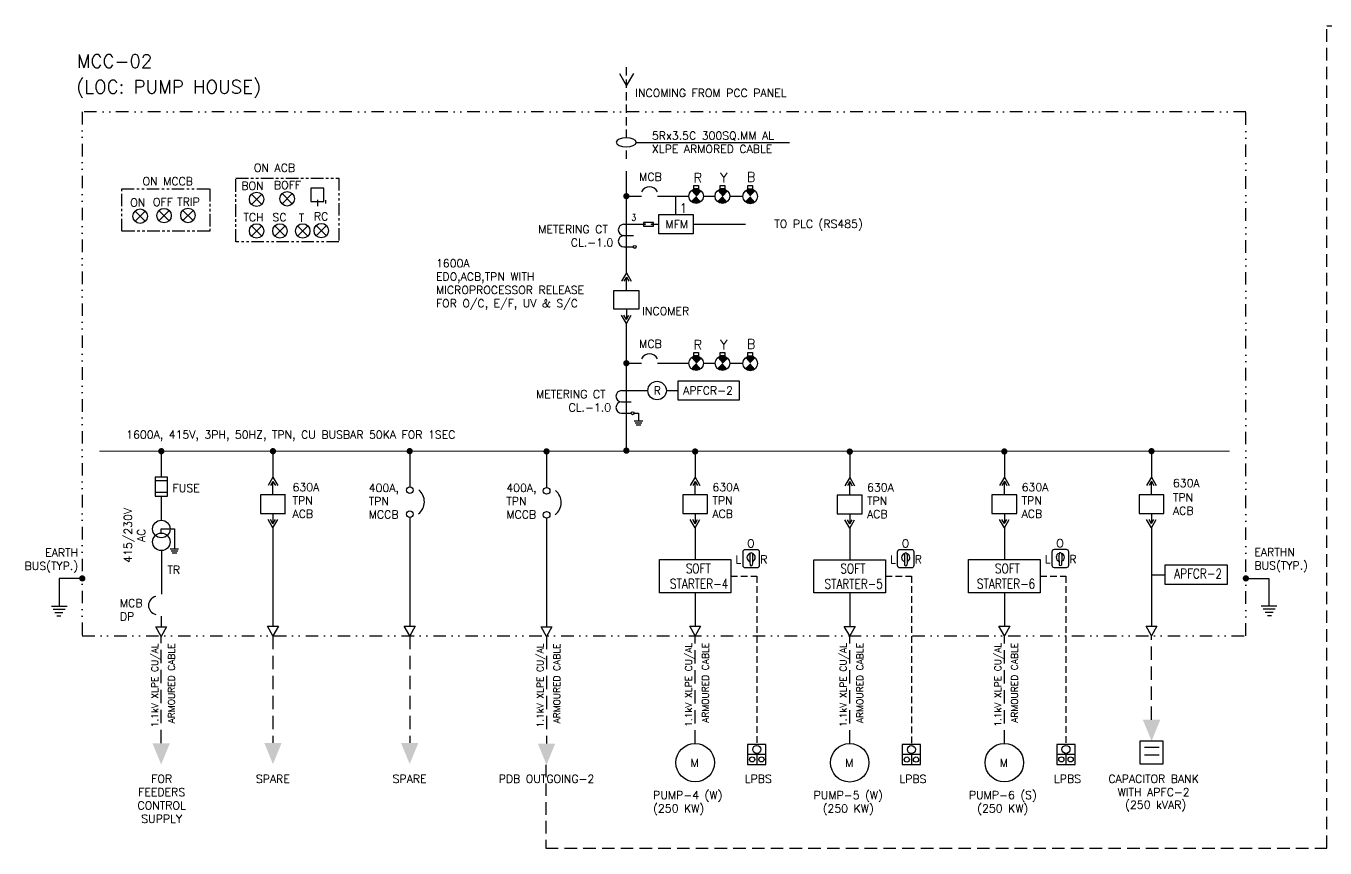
# Model space of a CAD drawing. Header units: metres. Extents: x -3672 to -87, y 1764 to 2695.
# Drawn here: x -2797.9 to -2408.3, y 1764.2 to 2010.8 of the extents above; entities that cross this region are included whole.
import ezdxf
from ezdxf.enums import TextEntityAlignment as Align

# ---------------------------------------------------------------- set-up
doc = ezdxf.new("R2010")
doc.units = ezdxf.units.M
doc.header["$MEASUREMENT"] = 0
for name, pattern in [('DASHED', [0.75, 0.5, -0.25]), ('DIVIDE2', [0.625, 0.25, -0.125, 0, -0.125, 0, -0.125]), ('HIDDEN', [0.375, 0.25, -0.125]), ('PHANTOM2', [1.25, 0.625, -0.125, 0.125, -0.125, 0.125, -0.125])]:
    doc.linetypes.add(name, pattern=pattern)
for name, color, linetype in [('BUSBAR', 4, 'Continuous'), ('ELEC_SYM', 6, 'Continuous'), ('EQP', 3, 'Continuous'), ('LINE', 4, 'Continuous'), ('LOGO', 6, 'Continuous'), ('PANEL', 40, 'Continuous'), ('TEXT', 7, 'Continuous')]:
    doc.layers.add(name, color=color, linetype=linetype)
doc.layers.add('CABLE', color=30, linetype='Continuous', lineweight=20)
doc.styles.add('romans', font='Romans.shx')

# ---------------------------------------------------------------- blocks, each defined once
blk = doc.blocks.new('tr')
for p, q in [((0, 0), (-1.71, -2.95)), ((1.71, -2.95), (0, 0)), ((-1.71, -2.95), (1.71, -2.95))]:
    blk.add_line(p, q)
blk = doc.blocks.new('Ect')
at = {"color": 0, "linetype": 'ByBlock'}
for p, q in [((0, 3), (2.5, 3)), ((0, 0), (2.5, 0)), ((0, -3), (2.5, -3))]:
    blk.add_line(p, q, dxfattribs=at)
for centre in [(0, 1.5), (0, -1.5)]:
    blk.add_arc(centre, 1.5, 90, 270, dxfattribs=at)
blk = doc.blocks.new('LPBS')
at = {"color": 7, "lineweight": -3, "ltscale": 8}
for p, q in [((-2695.25, 2063.5), (-2700.75, 2063.5)), ((-2698, 2063.5), (-2698, 2060.5))]:
    blk.add_line(p, q, dxfattribs=at)
blk.add_lwpolyline([(-2695.25, 2066.5), (-2700.75, 2066.5), (-2700.75, 2060.5), (-2695.25, 2060.5)], close=True, dxfattribs=at)
at = {"color": 10, "lineweight": -3, "ltscale": 8}
blk.add_circle((-2698, 2065), 1.2, dxfattribs=at)
at = {"color": 7, "lineweight": -3, "ltscale": 8}
for centre in [(-2699.39, 2062), (-2696.61, 2062)]:
    blk.add_circle(centre, 0.778, dxfattribs=at)
at = {"layer": 'TEXT', "lineweight": -3, "insert": (-2697.55, 2057.37), "char_height": 2.4, "width": 3.8005, "attachment_point": 2, "style": 'romans'}
blk.add_mtext('LPBS', dxfattribs=at)
blk = doc.blocks.new('LOR')
at = {"color": 7}
blk.add_lwpolyline([(-2703.99, 2131.63), (-2700.5, 2131.63, -0.414214), (-2699.82, 2130.95), (-2699.82, 2126.77, -0.414214), (-2700.5, 2126.1), (-2703.99, 2126.1, -0.414214), (-2704.67, 2126.77), (-2704.67, 2130.95, -0.414214)], format="xyb", close=True, dxfattribs=at)
for points in [[(-2702.61, 2130.41, 0.039201), (-2702.57, 2126.86)], [(-2701.88, 2130.41, -0.039113), (-2701.92, 2126.87)]]:
    blk.add_lwpolyline(points, format="xyb", dxfattribs=at)
for centre, radius, start, end in [((-2702.25, 2129.21), 1.24, 107.4343, 250.4583), ((-2702.25, 2130.13), 0.462, 37.382, 142.618), ((-2702.25, 2129.21), 1.24, 289.3251, 72.782), ((-2702.25, 2127.19), 0.462, 225.9065, 315.4895)]:
    blk.add_arc(centre, radius, start, end, dxfattribs=at)
at = {"layer": 'TEXT', "lineweight": -3, "char_height": 2.4, "width": 3.8005, "attachment_point": 2, "style": 'romans'}
for s, insert in [('O', (-2702.33, 2134.64)), ('L', (-2706.07, 2129.85)), ('R', (-2698.44, 2129.85))]:
    blk.add_mtext(s, dxfattribs=dict(at, insert=insert))

msp = doc.modelspace()

# ---------------------------------------------------------------- hatches: boundary and pattern name
at = {"linetype": 'DASHED', "lineweight": -3, "ltscale": 700}
h = msp.add_hatch(color=30, dxfattribs=at)
h.paths.add_polyline_path([(-2575.73, 1951.29), (-2582.1, 1952.61), (-2582.09, 1949.95)], flags=17)
edge = h.paths.add_edge_path(flags=17)
edge.add_line((-2575.73, 1951.29), (-2582.1, 1952.61))
edge.add_line((-2582.09, 1949.95), (-2582.1, 1952.61))
edge.add_line((-2582.09, 1949.95), (-2575.73, 1951.29))
at = {"layer": 'ELEC_SYM', "lineweight": -3}
h = msp.add_hatch(color=1, dxfattribs=at)
h.paths.add_polyline_path([(-2595.33, 1961.29, 0.395544), (-2598.33, 1961.38), (-2596.88, 1959.74)])
h.paths.add_polyline_path([(-2596.88, 1959.74), (-2598.43, 1958.19, 0.395108), (-2595.43, 1958.09)])
h = msp.add_hatch(color=2, dxfattribs=at)
h.paths.add_polyline_path([(-2587.45, 1961.29, 0.395544), (-2590.44, 1961.38), (-2589, 1959.74)])
h.paths.add_polyline_path([(-2589, 1959.74), (-2590.54, 1958.19, 0.395108), (-2587.55, 1958.09)])
h = msp.add_hatch(color=5, dxfattribs=at)
h.paths.add_polyline_path([(-2579.1, 1961.23, 0.395544), (-2582.09, 1961.33), (-2580.65, 1959.68)])
h.paths.add_polyline_path([(-2580.65, 1959.68), (-2582.19, 1958.13, 0.395108), (-2579.2, 1958.04)])
h = msp.add_hatch(color=1, dxfattribs=at)
h.paths.add_polyline_path([(-2595.33, 1911.18, 0.395544), (-2598.32, 1911.28), (-2596.88, 1909.63)])
h.paths.add_polyline_path([(-2596.88, 1909.63), (-2598.42, 1908.08, 0.395108), (-2595.43, 1907.99)])
h = msp.add_hatch(color=2, dxfattribs=at)
h.paths.add_polyline_path([(-2587.44, 1911.18, 0.395544), (-2590.44, 1911.28), (-2588.99, 1909.63)])
h.paths.add_polyline_path([(-2588.99, 1909.63), (-2590.54, 1908.08, 0.395108), (-2587.55, 1907.99)])
h = msp.add_hatch(color=5, dxfattribs=at)
h.paths.add_polyline_path([(-2579.09, 1911.13, 0.395544), (-2582.09, 1911.23), (-2580.64, 1909.58)])
h.paths.add_polyline_path([(-2580.64, 1909.58), (-2582.19, 1908.03, 0.395108), (-2579.2, 1907.93)])

# ---------------------------------------------------------------- linework, layer by layer
at = {"color": 4, "linetype": 'HIDDEN', "lineweight": -3, "ltscale": 10}
for p, q in [((-2617.72, 1977.22), (-2617.72, 1999.24)), ((-2617.72, 1970.98), (-2617.72, 1974.57))]:
    msp.add_line(p, q, dxfattribs=at)
at = {"color": 1, "lineweight": -3}
for p, q in [((-2730.21, 1957.26), (-2727.14, 1960.33)), ((-2730.21, 1960.33), (-2727.14, 1957.26)), ((-2721.07, 1957.42), (-2718, 1960.49)), ((-2721.07, 1960.49), (-2718, 1957.42)), ((-2765.16, 1952.2), (-2762.09, 1955.27)), ((-2765.16, 1955.27), (-2762.09, 1952.2)), ((-2758, 1952.36), (-2754.93, 1955.43)), ((-2758, 1955.43), (-2754.93, 1952.36)), ((-2750.8, 1952.42), (-2747.73, 1955.49)), ((-2750.8, 1955.49), (-2747.73, 1952.42)), ((-2730.21, 1947.77), (-2727.14, 1950.84)), ((-2730.21, 1950.84), (-2727.14, 1947.77)), ((-2723.23, 1947.77), (-2720.16, 1950.84)), ((-2723.23, 1950.84), (-2720.16, 1947.77)), ((-2716.4, 1947.77), (-2713.33, 1950.84)), ((-2716.4, 1950.84), (-2713.33, 1947.77)), ((-2710.82, 1947.88), (-2707.75, 1950.95)), ((-2710.82, 1950.95), (-2707.75, 1947.88))]:
    msp.add_line(p, q, dxfattribs=at)
at = {"lineweight": -3, "ltscale": 10}
for p, q in [((-2712.4, 1962.09), (-2712.4, 1958.13)), ((-2708.52, 1962.09), (-2712.4, 1962.09)), ((-2708.52, 1958.13), (-2708.52, 1962.09)), ((-2712.4, 1958.13), (-2708.52, 1958.13)), ((-2463.7, 1789.39), (-2463.7, 1796.33)), ((-2463.7, 1796.33), (-2456.9, 1796.33)), ((-2456.9, 1796.33), (-2456.9, 1789.39)), ((-2457.96, 1794.35), (-2462.4, 1794.35)), ((-2456.9, 1789.39), (-2463.7, 1789.39)), ((-2457.96, 1792.03), (-2462.4, 1792.03))]:
    msp.add_line(p, q, dxfattribs=at)
at = {"lineweight": -3}
for p, q in [((-2710.46, 1958.68), (-2710.46, 1956.77)), ((-2708.05, 1958.49), (-2708.05, 1957.54))]:
    msp.add_line(p, q, dxfattribs=at)
at = {"color": 6, "lineweight": -3}
for p, q in [((-2617.79, 1936.73), (-2619.24, 1934.22)), ((-2617.79, 1936.73), (-2616.34, 1934.22)), ((-2617.79, 1935.48), (-2618.51, 1934.22)), ((-2617.79, 1931.45), (-2617.79, 1935.48)), ((-2617.79, 1935.48), (-2617.06, 1934.22)), ((-2621.52, 1925.85), (-2621.52, 1931.45)), ((-2621.52, 1931.45), (-2614.05, 1931.45)), ((-2614.05, 1931.45), (-2614.05, 1925.85)), ((-2614.05, 1925.85), (-2621.52, 1925.85)), ((-2617.79, 1925.85), (-2617.79, 1922.78)), ((-2617.79, 1921.53), (-2619.24, 1924.04)), ((-2617.79, 1922.78), (-2618.51, 1924.04)), ((-2617.79, 1922.78), (-2617.06, 1924.04)), ((-2617.79, 1921.53), (-2616.34, 1924.04)), ((-2723.79, 1875.44), (-2725.24, 1872.92)), ((-2723.79, 1874.18), (-2724.51, 1872.92)), ((-2723.79, 1875.44), (-2722.34, 1872.92)), ((-2723.79, 1870.15), (-2723.79, 1874.18)), ((-2723.79, 1874.18), (-2723.06, 1872.92)), ((-2597.16, 1875.44), (-2598.61, 1872.93)), ((-2597.16, 1874.18), (-2597.89, 1872.93)), ((-2597.16, 1875.44), (-2595.71, 1872.93)), ((-2597.16, 1870.16), (-2597.16, 1874.18)), ((-2597.16, 1874.18), (-2596.44, 1872.93)), ((-2550.8, 1875.37), (-2552.25, 1872.86)), ((-2550.8, 1874.12), (-2551.52, 1872.86)), ((-2550.8, 1875.37), (-2549.35, 1872.86)), ((-2550.8, 1870.09), (-2550.8, 1874.12)), ((-2550.8, 1874.12), (-2550.07, 1872.86)), ((-2504.43, 1875.45), (-2505.88, 1872.94)), ((-2504.43, 1874.2), (-2505.15, 1872.94)), ((-2504.43, 1875.45), (-2502.98, 1872.94)), ((-2504.43, 1870.17), (-2504.43, 1874.2)), ((-2504.43, 1874.2), (-2503.7, 1872.94)), ((-2460.3, 1875.45), (-2461.75, 1872.94)), ((-2460.3, 1874.2), (-2461.03, 1872.94)), ((-2460.3, 1875.45), (-2458.85, 1872.94)), ((-2460.3, 1870.17), (-2460.3, 1874.2)), ((-2460.3, 1874.2), (-2459.58, 1872.94)), ((-2720.05, 1870.15), (-2727.52, 1870.15)), ((-2727.52, 1870.15), (-2727.52, 1864.55)), ((-2720.09, 1864.55), (-2720.09, 1870.15)), ((-2593.43, 1870.16), (-2600.9, 1870.16)), ((-2600.9, 1870.16), (-2600.9, 1864.55)), ((-2593.46, 1864.55), (-2593.46, 1870.16)), ((-2500.73, 1864.57), (-2500.73, 1870.17)), ((-2456.56, 1870.17), (-2464.04, 1870.17)), ((-2464.04, 1870.17), (-2464.04, 1864.57)), ((-2456.6, 1864.57), (-2456.6, 1870.17)), ((-2547.06, 1870.09), (-2554.53, 1870.09)), ((-2554.53, 1870.09), (-2554.53, 1864.49)), ((-2547.09, 1864.49), (-2547.09, 1870.09)), ((-2727.52, 1864.55), (-2720.05, 1864.55)), ((-2723.79, 1860.23), (-2725.24, 1862.74)), ((-2723.79, 1861.49), (-2724.51, 1862.74)), ((-2723.79, 1864.55), (-2723.79, 1861.49)), ((-2723.79, 1861.49), (-2723.06, 1862.74)), ((-2723.79, 1860.23), (-2722.34, 1862.74)), ((-2600.9, 1864.55), (-2593.43, 1864.55)), ((-2597.16, 1860.23), (-2598.61, 1862.74)), ((-2597.16, 1861.49), (-2597.89, 1862.74)), ((-2597.16, 1864.55), (-2597.16, 1861.49)), ((-2597.16, 1861.49), (-2596.44, 1862.74)), ((-2597.16, 1860.23), (-2595.71, 1862.74)), ((-2554.53, 1864.49), (-2547.06, 1864.49)), ((-2550.8, 1860.17), (-2552.25, 1862.68)), ((-2550.8, 1861.42), (-2551.52, 1862.68)), ((-2550.8, 1864.49), (-2550.8, 1861.42)), ((-2550.8, 1861.42), (-2550.07, 1862.68)), ((-2550.8, 1860.17), (-2549.35, 1862.68)), ((-2504.43, 1860.25), (-2505.88, 1862.76)), ((-2504.43, 1861.5), (-2505.15, 1862.76)), ((-2504.43, 1864.57), (-2504.43, 1861.5)), ((-2504.43, 1861.5), (-2503.7, 1862.76)), ((-2504.43, 1860.25), (-2502.98, 1862.76)), ((-2464.04, 1864.57), (-2456.56, 1864.57)), ((-2460.3, 1860.25), (-2461.75, 1862.76)), ((-2460.3, 1861.5), (-2461.03, 1862.76)), ((-2460.3, 1864.57), (-2460.3, 1861.5)), ((-2460.3, 1861.5), (-2459.58, 1862.76)), ((-2460.3, 1860.25), (-2458.85, 1862.76)), ((-2460.3, 1846.19), (-2456.32, 1846.19))]:
    msp.add_line(p, q, dxfattribs=at)
at = {"color": 6, "linetype": 'Continuous', "lineweight": -3, "ltscale": 500}
for p, q in [((-2614.15, 1894.63), (-2614.15, 1892.35)), ((-2615.41, 1892.35), (-2612.9, 1892.35)), ((-2615.14, 1891.74), (-2613.17, 1891.74)), ((-2614.86, 1891.12), (-2613.44, 1891.12)), ((-2753.33, 1859.9), (-2753.33, 1853.99)), ((-2754.59, 1853.99), (-2752.08, 1853.99)), ((-2754.32, 1853.38), (-2752.35, 1853.38)), ((-2754.04, 1852.76), (-2752.62, 1852.76))]:
    msp.add_line(p, q, dxfattribs=at)
at = {"color": 30, "linetype": 'DASHED', "lineweight": -3, "ltscale": 8}
for p, q in [((-2757.32, 1795.62), (-2757.32, 1827.69)), ((-2723.79, 1827.87), (-2723.79, 1795.73)), ((-2682.78, 1827.89), (-2682.78, 1795.75)), ((-2641.74, 1827.89), (-2641.74, 1795.54)), ((-2597.16, 1795.57), (-2597.16, 1827.89)), ((-2550.8, 1795.53), (-2550.8, 1827.85)), ((-2504.43, 1795.57), (-2504.43, 1827.89)), ((-2460.27, 1802.66), (-2460.31, 1827.89))]:
    msp.add_line(p, q, dxfattribs=at)
at = {"color": 4, "linetype": 'HIDDEN', "lineweight": -3, "ltscale": 15}
msp.add_lwpolyline([(-2641.97, 1789.18), (-2641.97, 1764.2), (-2407.69, 1764.2), (-2407.69, 2010.79), (-2271.47, 2010.79), (-2271.47, 1985.01)], dxfattribs=at)
at = {"color": 7}
msp.add_lwpolyline([(-2619.85, 1996.55), (-2617.79, 1992.86), (-2615.59, 1996.55)], dxfattribs=at)
at = {"linetype": 'PHANTOM2', "lineweight": -3, "ltscale": 6}
for points in [[(-2734.9, 1965.17), (-2704.02, 1965.17), (-2704.02, 1946.07), (-2734.9, 1946.07)], [(-2769.12, 1961.92), (-2742.73, 1961.92), (-2742.73, 1949.2), (-2769.12, 1949.2)]]:
    msp.add_lwpolyline(points, close=True, dxfattribs=at)
at = {"color": 3, "linetype": 'Continuous', "lineweight": -3, "const_width": 0.95}
for points in [[(-2618.25, 1959.74, 1), (-2617.33, 1959.74, 1)], [(-2618.25, 1909.63, 1), (-2617.33, 1909.63, 1)], [(-2756.8, 1883.24, -1), (-2757.73, 1883.24, -1)], [(-2723.32, 1883.24, -1), (-2724.25, 1883.24, -1)], [(-2682.32, 1883.26, -1), (-2683.24, 1883.26, -1)], [(-2641.27, 1883.17, -1), (-2642.2, 1883.17, -1)], [(-2617.34, 1883.4, -1), (-2618.26, 1883.4, -1)], [(-2596.7, 1883.15, -1), (-2597.63, 1883.15, -1)], [(-2550.33, 1883.11, -1), (-2551.26, 1883.11, -1)], [(-2503.97, 1883.15, -1), (-2504.89, 1883.15, -1)], [(-2459.84, 1883.25, -1), (-2460.76, 1883.25, -1)], [(-2781.43, 1845.08, 1), (-2780.51, 1845.08, 1)], [(-2431.53, 1845.08, -1), (-2432.45, 1845.08, -1)]]:
    msp.add_lwpolyline(points, format="xyb", close=True, dxfattribs=at)
at = {"lineweight": -3}
msp.add_lwpolyline([(-2612.63, 1950.75), (-2609.7, 1950.75), (-2609.7, 1951.87), (-2612.63, 1951.87)], close=True, dxfattribs=at)
at = {"color": 6, "linetype": 'Continuous', "lineweight": -3, "ltscale": 500}
for points in [[(-2615.49, 1894.63), (-2614.15, 1894.63)], [(-2757.27, 1858.64), (-2757.32, 1859.9), (-2753.33, 1859.9)]]:
    msp.add_lwpolyline(points, dxfattribs=at)
at = {"color": 6, "lineweight": -3}
for points in [[(-2759.14, 1875.44), (-2759.14, 1869.75), (-2755.37, 1869.75), (-2755.38, 1875.44)], [(-2607.89, 1840.79), (-2607.89, 1850.7), (-2586.43, 1850.7), (-2586.43, 1840.79)], [(-2561.53, 1840.75), (-2561.53, 1850.66), (-2540.07, 1850.66), (-2540.07, 1840.75)], [(-2515.16, 1840.79), (-2515.16, 1850.7), (-2493.7, 1850.7), (-2493.7, 1840.79)], [(-2456.32, 1843.38), (-2437.5, 1843.38), (-2437.5, 1849), (-2456.32, 1849)]]:
    msp.add_lwpolyline(points, close=True, dxfattribs=at)
for points in [[(-2755.38, 1874.35), (-2759.14, 1874.34)], [(-2755.38, 1870.84), (-2759.14, 1870.84)], [(-2500.69, 1870.17), (-2508.17, 1870.17), (-2508.17, 1864.57), (-2500.69, 1864.57)]]:
    msp.add_lwpolyline(points, dxfattribs=at)
at = {"color": 224, "linetype": 'DASHED', "lineweight": -3, "ltscale": 4}
for points in [[(-2586.43, 1845.74), (-2578.68, 1845.74), (-2578.68, 1795.28)], [(-2540.07, 1845.7), (-2532.31, 1845.7), (-2532.31, 1795.24)], [(-2493.7, 1845.74), (-2485.94, 1845.74), (-2485.94, 1795.28)]]:
    msp.add_lwpolyline(points, dxfattribs=at)
at = {"color": 1, "lineweight": -3}
for centre in [(-2728.68, 1958.79), (-2719.53, 1958.96), (-2763.62, 1953.73), (-2756.46, 1953.9), (-2749.27, 1953.96), (-2728.68, 1949.31), (-2721.7, 1949.31), (-2714.86, 1949.31), (-2709.28, 1949.42)]:
    msp.add_circle(centre, 2.17, dxfattribs=at)
at = {"lineweight": -3}
for centre in [(-2612.21, 1951.32), (-2610.13, 1951.32)]:
    msp.add_circle(centre, 0.141, dxfattribs=at)
at = {"lineweight": -3, "ltscale": 10}
for centre in [(-2615.26, 1944.52), (-2615.94, 1894.63)]:
    msp.add_circle(centre, 0.446, dxfattribs=at)
at = {"color": 6, "lineweight": -3}
for centre in [(-2757.27, 1859.9), (-2757.27, 1856.03)]:
    msp.add_circle(centre, 2.62, dxfattribs=at)
at = {"color": 6, "linetype": 'Continuous', "lineweight": -3, "ltscale": 500}
for centre in [(-2683.05, 1868.06), (-2642.01, 1867.84)]:
    msp.add_arc(centre, 4.67, 308.4829, 49.8781, dxfattribs=at)
at = {"color": 6, "linetype": 'Continuous', "lineweight": -3, "ltscale": 100}
msp.add_arc((-2758.39, 1836.96), 2.73, 101.4599, 258.5401, dxfattribs=at)
at = {"color": 30, "linetype": 'DASHED', "lineweight": -3, "ltscale": 700}
for points in [[(-2457.66, 1802.66), (-2462.89, 1802.66), (-2460.27, 1796.31)], [(-2754.7, 1795.62), (-2759.93, 1795.62), (-2757.32, 1789.26)], [(-2721.17, 1795.73), (-2726.4, 1795.73), (-2723.79, 1789.37)], [(-2680.16, 1795.75), (-2685.4, 1795.75), (-2682.78, 1789.39)], [(-2639.12, 1795.54), (-2644.35, 1795.54), (-2641.74, 1789.18)]]:
    msp.add_solid(points, dxfattribs=at)
at = {"layer": 'BUSBAR', "color": 4, "lineweight": -3}
for p, q in [((-2780.97, 1845.08), (-2787.88, 1845.08)), ((-2787.88, 1845.08), (-2787.88, 1836.73)), ((-2431.99, 1845.08), (-2425.08, 1845.08)), ((-2425.08, 1845.08), (-2425.08, 1836.73)), ((-2790.22, 1836.73), (-2785.54, 1836.73)), ((-2789.73, 1835.83), (-2786.14, 1835.83)), ((-2422.74, 1836.73), (-2427.41, 1836.73)), ((-2423.23, 1835.83), (-2426.82, 1835.83)), ((-2789.18, 1834.84), (-2786.79, 1834.84)), ((-2788.64, 1833.85), (-2787.45, 1833.85)), ((-2423.77, 1834.84), (-2426.16, 1834.84)), ((-2424.31, 1833.85), (-2425.51, 1833.85))]:
    msp.add_line(p, q, dxfattribs=at)
at = {"layer": 'BUSBAR', "color": 5, "lineweight": -3, "const_width": 0.3}
msp.add_lwpolyline([(-2775.85, 1883.24), (-2436.81, 1883.24)], dxfattribs=at)
at = {"layer": 'CABLE', "color": 30, "lineweight": -3}
msp.add_line((-2597.74, 1951.31), (-2582.09, 1951.31), dxfattribs=at)
at = {"layer": 'ELEC_SYM', "color": 1, "lineweight": -3}
for p, q in [((-2596.88, 1959.74), (-2595.33, 1961.29)), ((-2596.88, 1909.63), (-2595.33, 1911.18))]:
    msp.add_line(p, q, dxfattribs=at)
at = {"layer": 'ELEC_SYM', "color": 6, "lineweight": -3}
for p, q in [((-2594.69, 1959.74), (-2591.19, 1959.74)), ((-2586.81, 1959.74), (-2582.75, 1959.74)), ((-2594.69, 1909.63), (-2591.18, 1909.63)), ((-2586.8, 1909.63), (-2582.74, 1909.63))]:
    msp.add_line(p, q, dxfattribs=at)
at = {"layer": 'ELEC_SYM', "color": 2, "lineweight": -3}
for p, q in [((-2589, 1959.74), (-2587.45, 1961.29)), ((-2588.99, 1909.63), (-2587.44, 1911.18))]:
    msp.add_line(p, q, dxfattribs=at)
at = {"layer": 'ELEC_SYM', "color": 1, "lineweight": -3}
for points in [[(-2597.57, 1962.97), (-2596.19, 1962.97), (-2596.19, 1961.93), (-2597.57, 1961.93)], [(-2597.56, 1912.87), (-2596.19, 1912.87), (-2596.19, 1911.82), (-2597.56, 1911.82)]]:
    msp.add_lwpolyline(points, close=True, dxfattribs=at)
at = {"layer": 'ELEC_SYM', "color": 2, "lineweight": -3}
for points in [[(-2589.68, 1962.97), (-2588.31, 1962.97), (-2588.31, 1961.93), (-2589.68, 1961.93)], [(-2589.68, 1912.87), (-2588.31, 1912.87), (-2588.31, 1911.82), (-2589.68, 1911.82)]]:
    msp.add_lwpolyline(points, close=True, dxfattribs=at)
at = {"layer": 'ELEC_SYM', "color": 5, "lineweight": -3}
for points in [[(-2581.33, 1962.92), (-2579.96, 1962.92), (-2579.96, 1961.88), (-2581.33, 1961.88)], [(-2581.33, 1912.81), (-2579.96, 1912.81), (-2579.96, 1911.77), (-2581.33, 1911.77)]]:
    msp.add_lwpolyline(points, close=True, dxfattribs=at)
at = {"layer": 'ELEC_SYM', "color": 6, "lineweight": -3, "flags": 128}
for points in [[(-2608.1, 1954.22), (-2597.74, 1954.22), (-2597.74, 1948.4), (-2608.1, 1948.4)], [(-2602.24, 1904.34), (-2584, 1904.34), (-2584, 1898.51), (-2602.24, 1898.51)]]:
    msp.add_lwpolyline(points, close=True, dxfattribs=at)
at = {"layer": 'ELEC_SYM', "color": 1, "lineweight": -3}
for centre in [(-2596.88, 1959.74), (-2596.88, 1909.63)]:
    msp.add_circle(centre, 2.19, dxfattribs=at)
at = {"layer": 'ELEC_SYM', "color": 2, "lineweight": -3}
for centre in [(-2589, 1959.74), (-2588.99, 1909.63)]:
    msp.add_circle(centre, 2.19, dxfattribs=at)
at = {"layer": 'ELEC_SYM', "color": 5, "lineweight": -3}
for centre in [(-2580.65, 1959.68), (-2580.64, 1909.58)]:
    msp.add_circle(centre, 2.19, dxfattribs=at)
at = {"layer": 'ELEC_SYM', "color": 6, "lineweight": -3}
msp.add_circle((-2608.57, 1901.43), 2.77, dxfattribs=at)
at = {"layer": 'ELEC_SYM', "color": 0, "lineweight": -3}
for centre in [(-2682.75, 1871.56), (-2641.7, 1871.34), (-2682.75, 1864.36), (-2641.7, 1864.14)]:
    msp.add_circle(centre, 1, dxfattribs=at)
at = {"layer": 'ELEC_SYM', "color": 230, "lineweight": -3}
for centre in [(-2610.85, 1959.77), (-2610.85, 1909.66)]:
    msp.add_ellipse(centre, major_axis=(-1.95, -1.95), ratio=1, start_param=2.846152, end_param=5.00783, dxfattribs=at)
at = {"layer": 'EQP', "color": 6, "linetype": 'Continuous', "ltscale": 500}
for centre in [(-2597.16, 1789.81), (-2550.8, 1789.77), (-2504.43, 1789.81)]:
    msp.add_circle(centre, 5.77, dxfattribs=at)
at = {"layer": 'LINE', "color": 4, "lineweight": -3}
for p, q in [((-2617.79, 1936.73), (-2617.79, 1967.28)), ((-2617.79, 1959.74), (-2613.28, 1959.74)), ((-2608.44, 1959.74), (-2599.38, 1959.74)), ((-2599.46, 1959.74), (-2599.07, 1959.74)), ((-2594.69, 1959.74), (-2591.19, 1959.74)), ((-2586.81, 1959.74), (-2582.84, 1959.74)), ((-2616.05, 1951.31), (-2612.63, 1951.31)), ((-2609.7, 1951.31), (-2608.1, 1951.31)), ((-2617.8, 1883.86), (-2617.79, 1921.53)), ((-2617.79, 1909.63), (-2613.27, 1909.63)), ((-2608.44, 1909.63), (-2599.37, 1909.63)), ((-2599.46, 1909.63), (-2599.07, 1909.63)), ((-2594.69, 1909.63), (-2591.18, 1909.63)), ((-2586.8, 1909.63), (-2582.83, 1909.63)), ((-2616.73, 1901.43), (-2611.34, 1901.43)), ((-2605.8, 1901.43), (-2602.24, 1901.43)), ((-2723.79, 1883.21), (-2723.79, 1875.44)), ((-2682.78, 1883.26), (-2682.78, 1872.56)), ((-2641.74, 1883.04), (-2641.74, 1872.34)), ((-2597.16, 1883.22), (-2597.16, 1875.45)), ((-2550.8, 1883.19), (-2550.8, 1875.39)), ((-2504.43, 1883.22), (-2504.43, 1875.45)), ((-2460.3, 1883.22), (-2460.3, 1875.45)), ((-2682.78, 1863.36), (-2682.78, 1830.72)), ((-2641.74, 1863.14), (-2641.74, 1830.51)), ((-2723.79, 1860.23), (-2723.79, 1830.7)), ((-2597.16, 1860.25), (-2597.16, 1850.7)), ((-2550.8, 1860.18), (-2550.8, 1850.66)), ((-2504.43, 1860.25), (-2504.43, 1850.7)), ((-2460.3, 1860.25), (-2460.3, 1830.72)), ((-2597.16, 1840.79), (-2597.16, 1830.72)), ((-2550.8, 1840.75), (-2550.8, 1830.68)), ((-2504.43, 1840.79), (-2504.43, 1830.72))]:
    msp.add_line(p, q, dxfattribs=at)
at = {"layer": 'LINE', "lineweight": -3}
for p, q in [((-2757.26, 1875.44), (-2757.26, 1883.24)), ((-2757.25, 1853.41), (-2757.22, 1840.34)), ((-2757.33, 1833.78), (-2757.33, 1830.53))]:
    msp.add_line(p, q, dxfattribs=at)
at = {"layer": 'LINE', "color": 4, "lineweight": -3}
msp.add_lwpolyline([(-2602.92, 1954.22), (-2602.92, 1954.7), (-2602.92, 1954.7), (-2602.92, 1959.74)], dxfattribs=at)
at = {"layer": 'LINE', "lineweight": -3}
msp.add_lwpolyline([(-2757.23, 1862.52), (-2757.24, 1869.75)], dxfattribs=at)
at = {"layer": 'PANEL', "color": 8, "lineweight": -3}
msp.add_line((-2614.87, 1975.87), (-2568.85, 1975.87), dxfattribs=at)
at = {"layer": 'PANEL', "color": 6, "linetype": 'DIVIDE2', "lineweight": -3, "ltscale": 15}
msp.add_lwpolyline([(-2431.99, 1985.01), (-2780.97, 1985.01), (-2780.97, 1827.89), (-2431.99, 1827.89)], close=True, dxfattribs=at)
at = {"layer": 'PANEL', "color": 8, "lineweight": -3, "extrusion": (0, 0, -1)}
msp.add_ellipse((-2617.84, 1975.89), major_axis=(2.98, 0), ratio=0.445993, dxfattribs=at)

# ---------------------------------------------------------------- block references
at = {"color": 7}
for name, p in [('LOR', (121.87, -277.86)), ('LOR', (168.24, -277.86)), ('LOR', (214.6, -277.82)), ('LPBS', (119.32, -271.22)), ('LPBS', (165.69, -271.26)), ('LPBS', (212.06, -271.22))]:
    msp.add_blockref(name, p, dxfattribs=at)
at = {"color": 3, "linetype": 'Continuous', "lineweight": -3, "xscale": -0.9600000000000002, "yscale": 0.9600000000000002, "zscale": 0.9600000000000002, "rotation": 180}
for p in [(-2757.32, 1827.69), (-2723.79, 1827.87), (-2682.78, 1827.89), (-2641.74, 1827.67), (-2597.16, 1827.89), (-2550.8, 1827.85), (-2504.43, 1827.89), (-2460.3, 1827.89)]:
    msp.add_blockref('tr', p, dxfattribs=at)
at = {"layer": 'ELEC_SYM', "color": 1, "lineweight": -3, "xscale": 1.131990989291668, "yscale": 1.131990989291668, "zscale": 1.131990989291668}
for p in [(-2618.53, 1947.91), (-2619.21, 1898.03)]:
    msp.add_blockref('Ect', p, dxfattribs=at)

# ---------------------------------------------------------------- texts
at = {"layer": 'LOGO', "style": 'romans'}
msp.add_text('MCC-02', height=4, dxfattribs=at).set_placement((-2782.6, 1998.23))
at = {"layer": 'TEXT', "lineweight": -3, "style": 'romans'}
for s, height, p in [('(LOC: PUMP HOUSE)', 4, (-2782.75, 1990.54)), ('BON', 2.4, (-2733.27, 1961.64, -0.72)), ('BOFF', 2.4, (-2723.49, 1961.86, -0.72)), ('R', 2.88, (-2597.64, 1963.8)), ('Y', 2.88, (-2589.69, 1963.86)), ('B', 2.88, (-2581.68, 1964.05)), ('ON', 2.4, (-2766.6, 1956.61, -0.72)), ('OFF', 2.4, (-2759.79, 1956.78, -0.72)), ('TRIP', 2.4, (-2752.52, 1956.83, -0.72)), ('1', 2.88, (-2601.94, 1954.71)), ('TCH', 2.4, (-2732.64, 1952.22, -0.72)), ('SC', 2.4, (-2723.93, 1952.21, -0.72)), ('T', 2.4, (-2716.07, 1952.05, -0.72)), ('RC', 2.4, (-2711.5, 1952.45, -0.72)), ('TO PLC (RS485)', 2.4, (-2573.42, 1950.23)), ('R', 2.88, (-2597.64, 1913.7)), ('Y', 2.88, (-2589.69, 1913.76)), ('B', 2.88, (-2581.68, 1913.95))]:
    msp.add_text(s, height=height, dxfattribs=at).set_placement(p)
for s, p in [('ON ACB', (-2723.33, 1968.25)), ('ON MCCB', (-2755.33, 1964.21)), ('R', (-2608.48, 1901.43))]:
    msp.add_text(s, height=2.4, dxfattribs=at).set_placement(p, align=Align.MIDDLE)
for p in [(-2610.57, 1965.54), (-2610.57, 1915.44)]:
    msp.add_text('MCB', height=2.4, rotation=360, dxfattribs=at).set_placement(p, align=Align.MIDDLE)
at = {"layer": 'TEXT', "lineweight": -3, "style": 'romans', "width": 0.8}
msp.add_text('3', height=2, dxfattribs=at).set_placement((-2616.22, 1952.32))
at = {"layer": 'TEXT', "lineweight": -3, "style": 'romans'}
for s, p in [('MFM', (-2602.69, 1951.31)), ('APFCR-2', (-2593.29, 1901.43))]:
    msp.add_text(s, height=2.4, dxfattribs=at).set_placement(p, align=Align.MIDDLE_CENTER)
msp.add_text('TR', height=2.4, dxfattribs=at).set_placement((-2751.65, 1846.48), align=Align.RIGHT)
at = {"layer": 'TEXT', "lineweight": -3, "style": 'romans', "width": 0.8}
for s, p in [('SOFT', (-2592.48, 1846.61)), ('SOFT', (-2546.11, 1846.57)), ('SOFT', (-2499.75, 1846.61)), ('APFCR-2', (-2439.16, 1845.07)), ('STARTER-4', (-2587.23, 1842.03)), ('STARTER-5', (-2540.87, 1841.99)), ('STARTER-6', (-2495.16, 1842.03))]:
    msp.add_text(s, height=2.88, dxfattribs=at).set_placement(p, align=Align.RIGHT)
at = {"layer": 'TEXT', "lineweight": -3, "style": 'romans'}
for p in [(-2723.82, 1786.13), (-2682.81, 1786.15)]:
    msp.add_text('SPARE', height=2.4, dxfattribs=at).set_placement(p, align=Align.TOP_CENTER)
at = {"layer": 'TEXT', "lineweight": -3, "char_height": 2.4, "style": 'romans'}
for s, insert, width, attachment_point in [('INCOMING FROM PCC PANEL', (-2615.12, 1990.7), 55.0614, 4), ('5Rx3.5C 300SQ.MM AL XLPE ARMORED CABLE', (-2610.12, 1975.89), 48.9829, 4), ('METERING CT  CL.-1.0', (-2621.7, 1947.83), 27.6114, 6), ('1600A\\PEDO,ACB,TPN WITH\\PMICROPROCESSOR RELEASE\\PFOR O/C, E/F, UV & S/C', (-2674.9, 1933.2), 54.0273, 4), ('METERING CT  CL.-1.0', (-2622.38, 1898.34), 27.6114, 6), ('1600A, 415V, 3PH, 50HZ, TPN, CU BUSBAR 50KA FOR 1SEC', (-2767.81, 1887.83), 117.0872, 4), ('630A', (-2453.87, 1874.86), 5.4585, 1), ('FUSE', (-2753.88, 1873.36), 5.4585, 1), ('630A\\PTPN\\PACB ', (-2717.92, 1873.64), 5.4585, 1), ('400A,\\PTPN\\PMCCB ', (-2695.08, 1873.43), 5.4585, 1), ('400A,\\PTPN\\PMCCB ', (-2653.8, 1873.43), 5.4585, 1), ('630A\\PTPN\\PACB ', (-2591.98, 1873.65), 5.4585, 1), ('630A\\PTPN\\PACB ', (-2545.62, 1873.58), 5.4585, 1), ('630A\\PTPN\\PACB ', (-2499.25, 1873.65), 5.4585, 1), ('TPN\\PACB', (-2453.87, 1870.57), 5.4585, 1), ('\\pxqr;EARTH BUS(TYP.)', (-2782.23, 1854.01), 5.4585, 3), ('\\pxql;EARTHN BUS(TYP.)', (-2423.98, 1854.14), 5.4585, 3), ('MCB DP', (-2769.7, 1838.88), 6.7429, 1), ('M', (-2550.94, 1790.93), 21.9429, 2), ('M', (-2504.57, 1790.97), 21.9429, 2), ('FOR\\PFEEDERS CONTROL SUPPLY', (-2757.16, 1786.15), 22.3612, 2), ('PDB OUTGOING-2', (-2641.75, 1786.15), 37.4226, 2), ('CAPACITOR BANK WITH APFC-2', (-2459.66, 1786.15), 30.7949, 2), ('\\pxqj;PUMP-4 (W)\\P(250 KW)', (-2597.62, 1781.27), 24.2885, 2), ('PUMP-5 (W)\\P(250 KW)', (-2551.26, 1781.24), 24.3251, 2), ('PUMP-6 (S)\\P(250 KW)', (-2504.89, 1781.27), 24.6916, 2), ('\\pxi-3,l4,t4;(250 kVAR)', (-2460.24, 1778.38), 30.7949, 2)]:
    msp.add_mtext(s, dxfattribs=dict(at, insert=insert, width=width, attachment_point=attachment_point))
at = {"layer": 'TEXT', "lineweight": -3, "insert": (-2613.04, 1925.27), "char_height": 2.4, "width": 28.3809, "attachment_point": 4, "line_spacing_factor": 1.5, "style": 'romans'}
msp.add_mtext('INCOMER', dxfattribs=at)
at = {"layer": 'TEXT', "lineweight": -3, "insert": (-2765.27, 1857.98), "char_height": 2.4, "width": 5.4585, "attachment_point": 5, "rotation": 90, "style": 'romans'}
msp.add_mtext('415/230V AC', dxfattribs=at)
at = {"layer": 'TEXT', "lineweight": -3, "char_height": 2, "width": 35.8336, "attachment_point": 6, "rotation": 90, "line_spacing_factor": 1.5, "style": 'romans'}
for insert in [(-2756.76, 1825.58), (-2641.18, 1825.55), (-2596.61, 1825.75), (-2550.24, 1825.69), (-2503.88, 1825.77)]:
    msp.add_mtext('1.1kV XLPE CU/AL\\P ARMOURED CABLE', dxfattribs=dict(at, insert=insert))
at = {"layer": 'TEXT', "lineweight": -3, "ltscale": 1.5, "insert": (-2597.31, 1790.97), "char_height": 2.4, "width": 21.9429, "attachment_point": 2, "style": 'romans'}
msp.add_mtext('M', dxfattribs=at)

doc.saveas('drawing.dxf')
